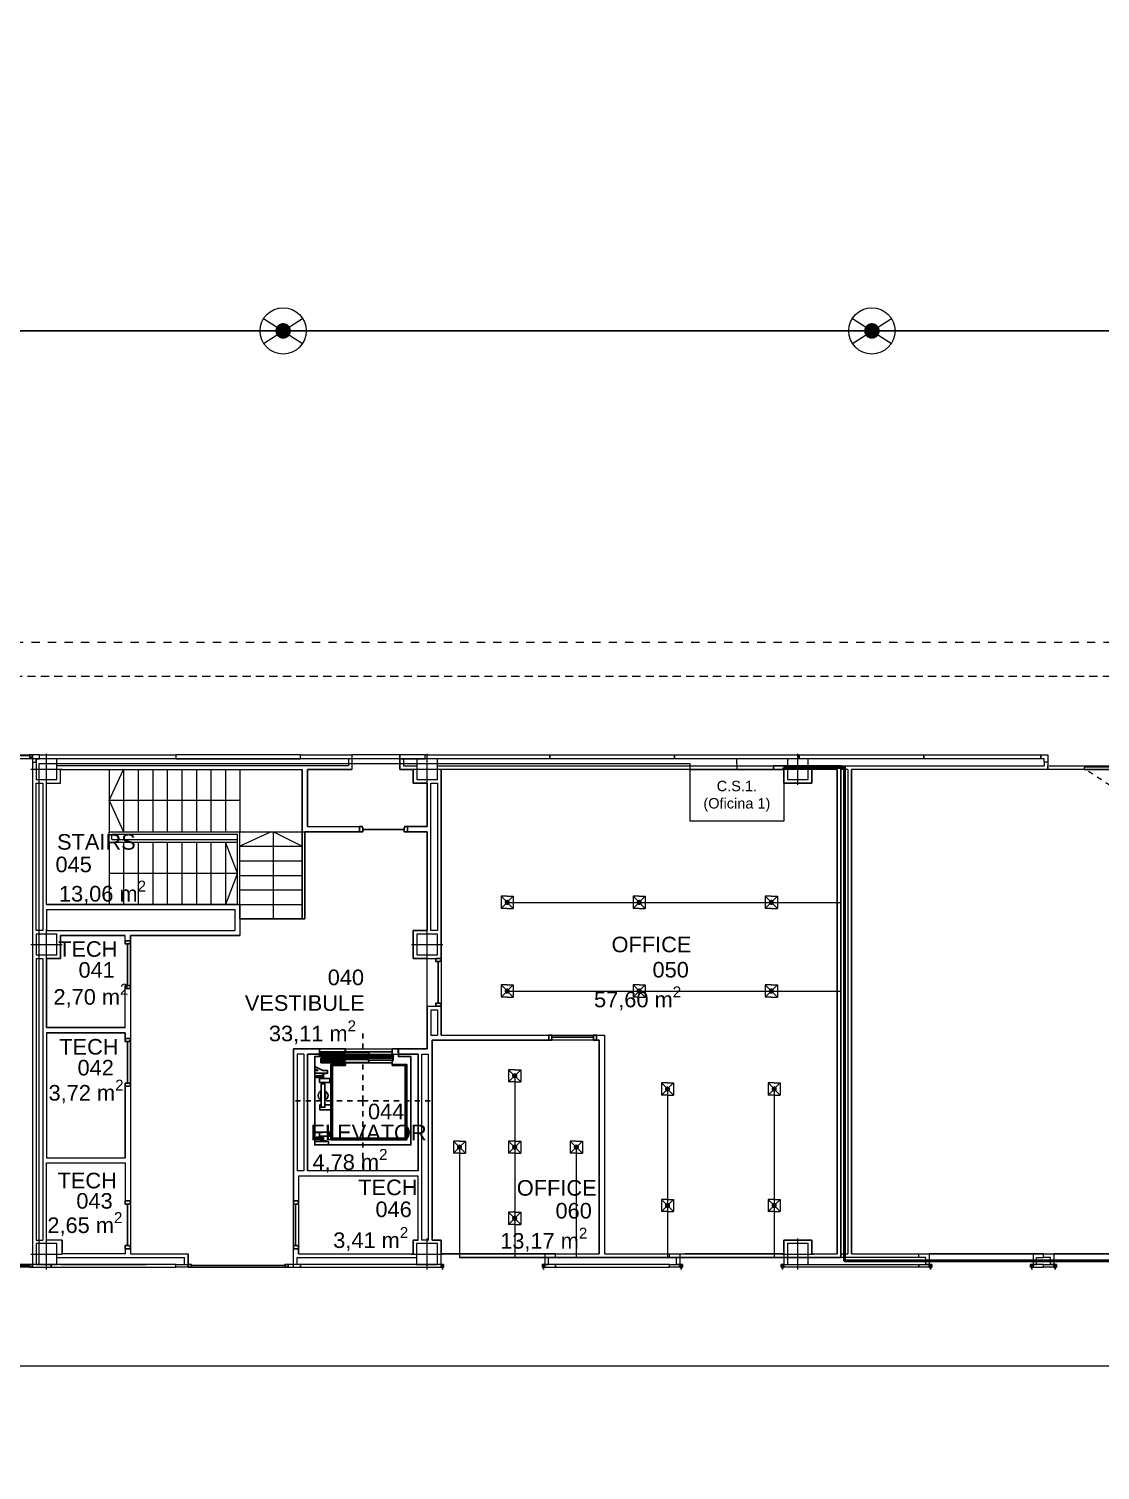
# Model space of a CAD drawing. Header units: millimetres. Extents: x 10 to 110, y 17 to 110.
# Drawn here: x 61.47 to 82.09, y 16.99 to 44.74 of the extents above; entities that cross this region are included whole.
import ezdxf

# ---------------------------------------------------------------- set-up
doc = ezdxf.new("R2010")
doc.units = ezdxf.units.MM
doc.header["$LTSCALE"] = 0.05
for name, pattern in [('00 Ground$0$Dash', [6.35, 3.175, -3.175]), ('00 Ground$0$HIDDEN2', [4.7625, 3.175, -1.5875]), ('OF 00 Ground$0$DASHDOT2', [12.7, 6.35, -3.175, 0, -3.175]), ('OF 00 Ground$0$DASHDOTX2', [50.8, 25.4, -12.7, 0, -12.7])]:
    doc.linetypes.add(name, pattern=pattern)
for name, color, linetype, lineweight in [('00 Ground$0$0-2', 250, 'Continuous', 9), ('00 Ground$0$A-DOOR', 252, 'Continuous', 9), ('00 Ground$0$A-Proyecciones', 252, 'Continuous', 0), ('00 Ground$0$E-Proyecciones Sección', 251, '00 Ground$0$HIDDEN2', 0), ('00 Ground$0$Seccio-1', 7, 'Continuous', 9), ('00 Ground$0$Seccio-2', 7, '00 Ground$0$Dash', 9), ('COLUMN_AXES', 1, 'Continuous', 0), ('CONCRETE_COLUMN', 2, 'Continuous', 9), ('OF 00 Ground$0$4A MUROS', 1, 'Continuous', 0), ('OF 00 Ground$0$Superficies', 81, 'Continuous', 5)]:
    doc.layers.add(name, color=color, linetype=linetype, lineweight=lineweight)
for name, color, linetype in [('00 Ground$0$PUENTE GRUA', 5, 'Continuous'), ('4A TEXTOS', 7, 'Continuous'), ('cuadro-control', 6, 'Continuous'), ('MAPAS', 7, 'Continuous'), ('OF 00 Ground$0$A-ASCENSOR', 6, 'Continuous'), ('OF 00 Ground$0$A-ASCENSOR-EJES', 6, 'OF 00 Ground$0$DASHDOTX2'), ('OF 00 Ground$0$A-MARCOS', 1, 'Continuous'), ('OF 00 Ground$0$A-TEXTURAS-PISOS', 8, 'Continuous'), ('OF 00 Ground$0$panel fachada', 4, 'Continuous'), ('OF 00 Ground$0$Pladur', 3, 'Continuous'), ('OF 01 First Floor$0$Pladur', 3, 'Continuous')]:
    doc.layers.add(name, color=color, linetype=linetype)
doc.layers.add('OF 00 Ground$0$A-PUERTAS', color=6, linetype='Continuous', plot=False)
doc.layers.add('OF 00 Ground$0$A-VENTANAS', color=5, linetype='Continuous', plot=False)
doc.layers.get('OF 00 Ground$0$A-PUERTAS').off()
doc.layers.get('OF 00 Ground$0$A-VENTANAS').off()
doc.styles.add('Arial', font='arial.ttf', dxfattribs={"height": 0.224836})
doc.styles.get("Standard").update_dxf_attribs({"font": 'arial.ttf'})

# ---------------------------------------------------------------- blocks, each defined once
blk = doc.blocks.new('*U139')
at = {"layer": 'OF 00 Ground$0$A-MARCOS'}
for points in [[(0.06, -0.02), (0.05, -0.02), (0.05, 0), (0, 0), (0, -0.05), (0.06, -0.05)], [(1.86, -0.02), (1.87, -0.02), (1.87, 0), (1.92, 0), (1.92, -0.05), (1.86, -0.05)]]:
    blk.add_lwpolyline(points, close=True, dxfattribs=at)
at = {"layer": 'OF 00 Ground$0$A-MARCOS', "color": 0}
for centre in [(0.047, 0.003), (1.873, 0.003)]:
    blk.add_circle(centre, 0.00341, dxfattribs=at)
at = {"layer": 'OF 00 Ground$0$A-TEXTURAS-PISOS'}
blk.add_line((0.06, -0.032), (1.86, -0.032), dxfattribs=at)
blk = doc.blocks.new('*U137')
at = {"layer": 'OF 00 Ground$0$A-MARCOS'}
for points in [[(0.06, -0.02), (0.05, -0.02), (0.05, 0), (0, 0), (0, -0.1), (0.06, -0.1)], [(0.92, 0), (0.87, 0), (0.87, -0.02), (0.86, -0.02), (0.86, -0.1), (0.92, -0.1)]]:
    blk.add_lwpolyline(points, close=True, dxfattribs=at)
at = {"layer": 'OF 00 Ground$0$A-MARCOS', "color": 0}
blk.add_circle((0.049, 0.003), 0.00341, dxfattribs=at)
at = {"layer": 'OF 00 Ground$0$A-TEXTURAS-PISOS'}
blk.add_line((0.06, -0.057), (0.86, -0.057), dxfattribs=at)
blk = doc.blocks.new('*U126')
at = {"layer": 'OF 00 Ground$0$A-MARCOS'}
for points in [[(0.06, -0.02), (0.05, -0.02), (0.05, 0), (0, 0), (0, -0.1), (0.06, -0.1)], [(0.92, 0), (0.87, 0), (0.87, -0.02), (0.86, -0.02), (0.86, -0.1), (0.92, -0.1)]]:
    blk.add_lwpolyline(points, close=True, dxfattribs=at)
at = {"layer": 'OF 00 Ground$0$A-MARCOS', "color": 0}
blk.add_circle((0.049, 0.003), 0.00341, dxfattribs=at)
at = {"layer": 'OF 00 Ground$0$A-TEXTURAS-PISOS'}
blk.add_line((0.06, -0.057), (0.86, -0.057), dxfattribs=at)
blk = doc.blocks.new('*U122')
at = {"layer": 'OF 00 Ground$0$A-MARCOS'}
for points in [[(-0.92, 0), (-0.87, 0), (-0.87, -0.02), (-0.86, -0.02), (-0.86, -0.1), (-0.92, -0.1)], [(-0.06, -0.02), (-0.05, -0.02), (-0.05, 0), (0, 0), (0, -0.1), (-0.06, -0.1)]]:
    blk.add_lwpolyline(points, close=True, dxfattribs=at)
at = {"layer": 'OF 00 Ground$0$A-MARCOS', "color": 0}
blk.add_circle((-0.049, 0.003), 0.00341, dxfattribs=at)
at = {"layer": 'OF 00 Ground$0$A-TEXTURAS-PISOS'}
blk.add_line((-0.06, -0.057), (-0.86, -0.057), dxfattribs=at)
blk = doc.blocks.new('*U117')
at = {"layer": 'OF 00 Ground$0$A-MARCOS'}
for points in [[(0.06, -0.02), (0.05, -0.02), (0.05, 0), (0, 0), (0, -0.05), (0.06, -0.05)], [(1.86, -0.02), (1.87, -0.02), (1.87, 0), (1.92, 0), (1.92, -0.05), (1.86, -0.05)]]:
    blk.add_lwpolyline(points, close=True, dxfattribs=at)
at = {"layer": 'OF 00 Ground$0$A-MARCOS', "color": 0}
for centre in [(0.047, 0.003), (1.873, 0.003)]:
    blk.add_circle(centre, 0.00341, dxfattribs=at)
at = {"layer": 'OF 00 Ground$0$A-TEXTURAS-PISOS'}
blk.add_line((0.06, -0.032), (1.86, -0.032), dxfattribs=at)
blk = doc.blocks.new('*U242')
at = {"layer": 'OF 00 Ground$0$A-MARCOS'}
for points in [[(0.06, -0.02), (0.05, -0.02), (0.05, 0), (0, 0), (0, -0.05), (0.06, -0.05)], [(1.86, -0.02), (1.87, -0.02), (1.87, 0), (1.92, 0), (1.92, -0.05), (1.86, -0.05)]]:
    blk.add_lwpolyline(points, close=True, dxfattribs=at)
at = {"layer": 'OF 00 Ground$0$A-MARCOS', "color": 0}
for centre in [(0.047, 0.003), (1.873, 0.003)]:
    blk.add_circle(centre, 0.00341, dxfattribs=at)
at = {"layer": 'OF 00 Ground$0$A-TEXTURAS-PISOS'}
blk.add_line((0.06, -0.032), (1.86, -0.032), dxfattribs=at)
blk = doc.blocks.new('*U239')
at = {"layer": 'OF 00 Ground$0$A-MARCOS'}
for points in [[(0.06, -0.02), (0.05, -0.02), (0.05, 0), (0, 0), (0, -0.1), (0.06, -0.1)], [(0.92, 0), (0.87, 0), (0.87, -0.02), (0.86, -0.02), (0.86, -0.1), (0.92, -0.1)]]:
    blk.add_lwpolyline(points, close=True, dxfattribs=at)
at = {"layer": 'OF 00 Ground$0$A-MARCOS', "color": 0}
blk.add_circle((0.049, 0.003), 0.00341, dxfattribs=at)
at = {"layer": 'OF 00 Ground$0$A-TEXTURAS-PISOS'}
blk.add_line((0.06, -0.057), (0.86, -0.057), dxfattribs=at)
blk = doc.blocks.new('OF 00 Ground$0$ASCENSOR-06')
at = {"layer": 'OF 00 Ground$0$A-ASCENSOR'}
for p, q in [((-0.595, -0.82), (0.81, -0.82)), ((-0.565, -0.73), (0.81, -0.73)), ((-0.095, -0.795), (0.81, -0.795)), ((0.81, -0.805), (-0.095, -0.805)), ((0.81, -0.75), (0.355, -0.75)), ((0.355, -0.76), (0.81, -0.76)), ((0.81, -0.73), (0.81, -0.82)), ((-0.595, -0.85), (0.835, -0.85)), ((-0.095, -0.865), (0.835, -0.865)), ((0.835, -0.875), (-0.095, -0.875)), ((0.355, -0.91), (0.835, -0.91)), ((0.835, -0.92), (0.355, -0.92))]:
    blk.add_line(p, q, dxfattribs=at)
for points in [[(-0.565, -0.94), (-0.565, -1), (-0.685, -1), (-0.685, -0.85), (-0.925, -0.85), (-0.925, 0.85), (0.925, 0.85), (0.925, -0.85), (0.835, -0.85), (0.835, -0.94)], [(0.925, 0.85), (0.662, 0.85), (0.662, 0.782), (0.702, 0.782), (0.765, 0.782), (0.827, 0.782), (0.925, 0.782)], [(-0.565, -0.68), (-0.815, -0.68), (-0.815, 0.72), (0.585, 0.72), (0.585, -0.68), (0.335, -0.68), (0.335, -0.73), (0.35, -0.73), (0.35, -0.728), (0.337, -0.728), (0.337, -0.7), (0.615, -0.7), (0.615, 0.75), (-0.845, 0.75), (-0.845, -0.7), (-0.567, -0.7), (-0.567, -0.73), (-0.567, -0.73), (-0.567, -0.773), (-0.582, -0.773), (-0.582, -0.818), (-0.595, -0.818), (-0.595, -0.82), (-0.58, -0.82), (-0.58, -0.775), (-0.565, -0.775), (-0.565, -0.73)], [(0.635, 0.681), (0.615, 0.681), (0.615, 0.601), (0.635, 0.601)], [(0.835, 0.681), (0.765, 0.681), (0.635, 0.681), (0.635, 0.601), (0.835, 0.601)], [(0.638, 0.678), (0.765, 0.678), (0.832, 0.678), (0.832, 0.604), (0.638, 0.604)], [(0.827, 0.777), (0.827, 0.782), (0.765, 0.782), (0.702, 0.782), (0.702, 0.777), (0.706, 0.773), (0.755, 0.77), (0.76, 0.765), (0.76, 0.745), (0.757, 0.742), (0.757, 0.7), (0.765, 0.7), (0.773, 0.7), (0.773, 0.73), (0.773, 0.742), (0.77, 0.745), (0.77, 0.765), (0.775, 0.77), (0.824, 0.773)], [(0.898, 0.73), (0.835, 0.73), (0.773, 0.73), (0.773, 0.7), (0.898, 0.7)], [(0.73, 0.125), (0.8, 0.125), (0.8, 0.075), (0.826, 0.075), (0.826, 0.175), (0.635, 0.175), (0.615, 0.175), (0.615, 0.075), (0.635, 0.075), (0.73, 0.075)], [(0.8, 0.125), (0.73, 0.125), (0.73, 0.075), (0.73, -0.325), (0.8, -0.325)], [(0.73, -0.025), (0.72, -0.035), (0.72, -0.165), (0.73, -0.175)], [(0.81, -0.035), (0.8, -0.025), (0.8, -0.175), (0.81, -0.165)], [(0.635, -0.351), (0.615, -0.351), (0.615, -0.431), (0.635, -0.431)], [(0.835, -0.351), (0.635, -0.351), (0.635, -0.431), (0.765, -0.431), (0.835, -0.431)], [(0.638, -0.354), (0.832, -0.354), (0.832, -0.428), (0.765, -0.428), (0.638, -0.428)], [(0.925, -0.532), (0.827, -0.532), (0.765, -0.532), (0.702, -0.532), (0.68, -0.532), (0.68, -0.582), (0.769, -0.582), (0.925, -0.658), (0.925, -0.613), (0.861, -0.582), (0.925, -0.582)], [(0.824, -0.523), (0.775, -0.52), (0.77, -0.515), (0.77, -0.495), (0.773, -0.492), (0.773, -0.45), (0.765, -0.45), (0.757, -0.45), (0.757, -0.492), (0.76, -0.495), (0.76, -0.515), (0.755, -0.52), (0.706, -0.523), (0.702, -0.527), (0.702, -0.532), (0.765, -0.532), (0.827, -0.532), (0.827, -0.527)], [(0.898, -0.45), (0.773, -0.45), (0.773, -0.48), (0.835, -0.48), (0.898, -0.48)], [(-0.095, -0.78), (-0.577, -0.78), (-0.577, -0.82), (-0.562, -0.82), (-0.562, -0.818), (-0.575, -0.818), (-0.575, -0.782), (-0.097, -0.782), (-0.097, -0.818), (-0.11, -0.818), (-0.11, -0.82), (-0.095, -0.82)], [(-0.1, -0.773), (-0.113, -0.773), (-0.113, -0.737), (0.353, -0.737), (0.353, -0.773), (0.34, -0.773), (0.34, -0.775), (0.355, -0.775), (0.355, -0.735), (-0.115, -0.735), (-0.115, -0.775), (-0.1, -0.775)], [(-0.565, -0.895), (-0.58, -0.895), (-0.58, -0.85), (-0.595, -0.85), (-0.595, -0.852), (-0.582, -0.852), (-0.582, -0.897), (-0.567, -0.897), (-0.567, -0.998), (-0.683, -0.998), (-0.683, -0.942), (-0.67, -0.942), (-0.67, -0.94), (-0.685, -0.94), (-0.685, -1), (-0.565, -1)], [(-0.095, -0.85), (-0.11, -0.85), (-0.11, -0.852), (-0.097, -0.852), (-0.097, -0.888), (-0.575, -0.888), (-0.575, -0.852), (-0.562, -0.852), (-0.562, -0.85), (-0.577, -0.85), (-0.577, -0.89), (-0.095, -0.89)], [(0.355, -0.895), (0.34, -0.895), (0.34, -0.897), (0.353, -0.897), (0.353, -0.933), (-0.113, -0.933), (-0.113, -0.897), (-0.1, -0.897), (-0.1, -0.895), (-0.115, -0.895), (-0.115, -0.935), (0.355, -0.935)], [(0.835, -0.94), (0.82, -0.94), (0.82, -0.942), (0.833, -0.942), (0.833, -0.998), (0.337, -0.998), (0.337, -0.942), (0.35, -0.942), (0.35, -0.94), (0.335, -0.94), (0.335, -1), (0.835, -1)]]:
    blk.add_lwpolyline(points, close=True, dxfattribs=at)
for points in [[(0.72, -0.035), (0.73, -0.025), (0.73, -0.011, 0.680876), (0.73, -0.189), (0.73, -0.175), (0.72, -0.165)], [(0.8, -0.011), (0.8, -0.025), (0.81, -0.035), (0.81, -0.165), (0.8, -0.175), (0.8, -0.189, 0.680884)]]:
    blk.add_lwpolyline(points, format="xyb", close=True, dxfattribs=at)
at = {"layer": 'OF 00 Ground$0$A-ASCENSOR-EJES', "ltscale": 0.05}
for q in [(0, 1.297), (-1.297, 0), (1.297, 0), (0, -1.297)]:
    blk.add_line((0, 0), q, dxfattribs=at)
blk = doc.blocks.new('*U241')
at = {"layer": 'OF 00 Ground$0$A-ASCENSOR'}
blk.add_blockref('OF 00 Ground$0$ASCENSOR-06', (0, 0), dxfattribs=at)
blk = doc.blocks.new('*U193')
at = {"layer": 'OF 00 Ground$0$A-MARCOS'}
for points in [[(0.06, -0.02), (0.05, -0.02), (0.05, 0), (0, 0), (0, -0.1), (0.06, -0.1)], [(0.92, 0), (0.87, 0), (0.87, -0.02), (0.86, -0.02), (0.86, -0.1), (0.92, -0.1)]]:
    blk.add_lwpolyline(points, close=True, dxfattribs=at)
at = {"layer": 'OF 00 Ground$0$A-MARCOS', "color": 0}
blk.add_circle((0.049, 0.003), 0.00341, dxfattribs=at)
at = {"layer": 'OF 00 Ground$0$A-TEXTURAS-PISOS'}
blk.add_line((0.06, -0.057), (0.86, -0.057), dxfattribs=at)
blk = doc.blocks.new('*U216')
at = {"layer": 'OF 00 Ground$0$A-MARCOS', "color": 6, "linetype": 'OF 00 Ground$0$DASHDOT2', "ltscale": 0.05}
for p, q in [((0.025, -0.096), (0.025, 0.046)), ((1.975, -0.096), (1.975, 0.046))]:
    blk.add_line(p, q, dxfattribs=at)
at = {"layer": 'OF 00 Ground$0$A-MARCOS', "flags": 128}
for points in [[(0, 0), (0.05, 0), (0.05, -0.05), (0, -0.05)], [(1.95, 0), (2, 0), (2, -0.05), (1.95, -0.05)]]:
    blk.add_lwpolyline(points, close=True, dxfattribs=at)
blk = doc.blocks.new('*U217')
at = {"layer": 'OF 00 Ground$0$A-MARCOS', "color": 6, "linetype": 'OF 00 Ground$0$DASHDOT2', "ltscale": 0.05}
for p, q in [((0.025, -0.096), (0.025, 0.046)), ((1.975, -0.096), (1.975, 0.046))]:
    blk.add_line(p, q, dxfattribs=at)
at = {"layer": 'OF 00 Ground$0$A-MARCOS', "flags": 128}
for points in [[(0, 0), (0.05, 0), (0.05, -0.05), (0, -0.05)], [(1.95, 0), (2, 0), (2, -0.05), (1.95, -0.05)]]:
    blk.add_lwpolyline(points, close=True, dxfattribs=at)
blk = doc.blocks.new('*U218')
at = {"layer": 'OF 00 Ground$0$A-MARCOS', "color": 6, "linetype": 'OF 00 Ground$0$DASHDOT2', "ltscale": 0.05}
for p, q in [((0.025, -0.096), (0.025, 0.046)), ((1.975, -0.096), (1.975, 0.046))]:
    blk.add_line(p, q, dxfattribs=at)
at = {"layer": 'OF 00 Ground$0$A-MARCOS', "flags": 128}
for points in [[(0, 0), (0.05, 0), (0.05, -0.05), (0, -0.05)], [(1.95, 0), (2, 0), (2, -0.05), (1.95, -0.05)]]:
    blk.add_lwpolyline(points, close=True, dxfattribs=at)
blk = doc.blocks.new('*U219')
at = {"layer": 'OF 00 Ground$0$A-MARCOS', "color": 6, "linetype": 'OF 00 Ground$0$DASHDOT2', "ltscale": 0.05}
for p, q in [((0.025, -0.096), (0.025, 0.046)), ((1.975, -0.096), (1.975, 0.046))]:
    blk.add_line(p, q, dxfattribs=at)
at = {"layer": 'OF 00 Ground$0$A-MARCOS', "flags": 128}
for points in [[(0, 0), (0.05, 0), (0.05, -0.05), (0, -0.05)], [(1.95, 0), (2, 0), (2, -0.05), (1.95, -0.05)]]:
    blk.add_lwpolyline(points, close=True, dxfattribs=at)
blk = doc.blocks.new('*U201')
at = {"layer": 'OF 00 Ground$0$A-MARCOS'}
for points in [[(-0.92, 0), (-0.87, 0), (-0.87, -0.02), (-0.86, -0.02), (-0.86, -0.1), (-0.92, -0.1)], [(-0.06, -0.02), (-0.05, -0.02), (-0.05, 0), (0, 0), (0, -0.1), (-0.06, -0.1)]]:
    blk.add_lwpolyline(points, close=True, dxfattribs=at)
at = {"layer": 'OF 00 Ground$0$A-MARCOS', "color": 0}
blk.add_circle((-0.049, 0.003), 0.00341, dxfattribs=at)
at = {"layer": 'OF 00 Ground$0$A-TEXTURAS-PISOS'}
blk.add_line((-0.06, -0.057), (-0.86, -0.057), dxfattribs=at)
blk = doc.blocks.new('*U197')
at = {"layer": 'OF 00 Ground$0$A-MARCOS'}
for points in [[(0.06, -0.02), (0.05, -0.02), (0.05, 0), (0, 0), (0, -0.1), (0.06, -0.1)], [(0.92, 0), (0.87, 0), (0.87, -0.02), (0.86, -0.02), (0.86, -0.1), (0.92, -0.1)]]:
    blk.add_lwpolyline(points, close=True, dxfattribs=at)
at = {"layer": 'OF 00 Ground$0$A-MARCOS', "color": 0}
blk.add_circle((0.049, 0.003), 0.00341, dxfattribs=at)
at = {"layer": 'OF 00 Ground$0$A-TEXTURAS-PISOS'}
blk.add_line((0.06, -0.057), (0.86, -0.057), dxfattribs=at)
blk = doc.blocks.new('00 Ground$0$DR_SL1_2120-4200 - DR_SL1_ 2120 _ 4200 _L_S1-7009590-DWGPl_ Baja')
at = {"layer": '00 Ground$0$A-DOOR'}
for p, q in [((-638, 6), (362, 6)), ((-638, -35), (-638, 6)), ((-622, 25), (346, 25)), ((-622, 6), (-622, 25)), ((-606, 30), (-614, 30)), ((-614, 30), (-561, 30)), ((-614, 30), (-614, 25)), ((-596, 59), (-596, 30)), ((-595, 143), (-524, 214)), ((-595, 143), (-524, 73)), ((-595, 143), (-305, 143)), ((-578, 30), (-578, 59)), ((-561, 30), (-569, 30)), ((-483, 93), (-562, 93)), ((-562, 75), (-483, 75)), ((-561, 25), (-561, 30)), ((-450, 51), (-468, 51)), ((-468, 51), (-450, 51)), ((-468, 59), (-468, 51)), ((-450, 51), (-450, 59)), ((346, 25), (346, 6)), ((362, 6), (362, -35)), ((362, -35), (-638, -35)), ((-614, -35), (-614, -40)), ((-561, -40), (-614, -40)), ((-614, -40), (-606, -40)), ((-596, -40), (-596, -69)), ((-578, -69), (-578, -40)), ((-569, -40), (-561, -40)), ((-483, -85), (-562, -85)), ((-562, -103), (-483, -103)), ((-561, -40), (-561, -35)), ((-450, -61), (-468, -61)), ((-468, -61), (-450, -61)), ((-468, -61), (-468, -69)), ((-450, -69), (-450, -61))]:
    blk.add_line(p, q, dxfattribs=at)
at = {"layer": '00 Ground$0$A-DOOR', "flags": 128}
for points in [[(-562, 93), (-564, 93), (-565, 93), (-567, 93), (-568, 93), (-569, 92), (-571, 92), (-572, 92), (-573, 91), (-574, 91), (-576, 90), (-577, 90), (-578, 89), (-579, 88), (-581, 88), (-582, 87), (-583, 86), (-584, 85), (-585, 85), (-586, 84), (-587, 83), (-588, 82), (-589, 81), (-590, 80), (-590, 78), (-591, 77), (-592, 76), (-592, 75), (-593, 74), (-594, 73), (-594, 71), (-595, 70), (-595, 69), (-595, 67), (-596, 66), (-596, 65), (-596, 63), (-596, 62), (-596, 61), (-596, 59), (-596, 59)], [(-578, 59), (-578, 60), (-578, 60), (-578, 61), (-578, 62), (-578, 62), (-578, 63), (-578, 63), (-578, 64), (-577, 65), (-577, 65), (-577, 66), (-577, 66), (-576, 67), (-576, 67), (-576, 68), (-575, 69), (-575, 69), (-575, 70), (-574, 70), (-574, 70), (-573, 71), (-573, 71), (-572, 72), (-572, 72), (-571, 72), (-571, 73), (-570, 73), (-569, 73), (-569, 74), (-568, 74), (-568, 74), (-567, 74), (-566, 74), (-566, 75), (-565, 75), (-565, 75), (-564, 75), (-563, 75), (-563, 75), (-562, 75)], [(-450, 59), (-450, 60), (-450, 62), (-450, 63), (-450, 64), (-450, 66), (-450, 67), (-451, 68), (-451, 70), (-452, 71), (-452, 72), (-453, 73), (-453, 75), (-454, 76), (-455, 77), (-455, 78), (-456, 79), (-457, 80), (-458, 81), (-459, 82), (-460, 83), (-461, 84), (-462, 85), (-463, 86), (-464, 87), (-465, 88), (-466, 88), (-467, 89), (-469, 90), (-470, 90), (-471, 91), (-472, 91), (-474, 92), (-475, 92), (-476, 92), (-478, 92), (-479, 93), (-480, 93), (-482, 93), (-483, 93), (-483, 93)], [(-483, 75), (-483, 75), (-482, 75), (-482, 75), (-481, 75), (-480, 75), (-480, 75), (-479, 74), (-478, 74), (-478, 74), (-477, 74), (-477, 73), (-476, 73), (-476, 73), (-475, 73), (-474, 72), (-474, 72), (-473, 71), (-473, 71), (-472, 71), (-472, 70), (-472, 70), (-471, 69), (-471, 69), (-470, 68), (-470, 68), (-470, 67), (-469, 67), (-469, 66), (-469, 65), (-469, 65), (-468, 64), (-468, 64), (-468, 63), (-468, 62), (-468, 62), (-468, 61), (-468, 60), (-468, 60), (-468, 59), (-468, 59)], [(-596, -69), (-596, -70), (-596, -72), (-596, -73), (-596, -74), (-596, -76), (-596, -77), (-595, -78), (-595, -80), (-594, -81), (-594, -82), (-593, -83), (-593, -85), (-592, -86), (-591, -87), (-591, -88), (-590, -89), (-589, -90), (-588, -91), (-587, -92), (-586, -93), (-585, -94), (-584, -95), (-583, -96), (-582, -97), (-581, -98), (-580, -98), (-579, -99), (-577, -100), (-576, -100), (-575, -101), (-574, -101), (-572, -102), (-571, -102), (-570, -102), (-568, -102), (-567, -103), (-566, -103), (-564, -103), (-563, -103), (-562, -103)], [(-562, -85), (-563, -85), (-564, -85), (-564, -85), (-565, -85), (-566, -85), (-566, -85), (-567, -84), (-568, -84), (-568, -84), (-569, -84), (-569, -83), (-570, -83), (-570, -83), (-571, -83), (-572, -82), (-572, -82), (-573, -81), (-573, -81), (-574, -81), (-574, -80), (-574, -80), (-575, -79), (-575, -79), (-576, -78), (-576, -78), (-576, -77), (-577, -77), (-577, -76), (-577, -75), (-577, -75), (-578, -74), (-578, -74), (-578, -73), (-578, -72), (-578, -72), (-578, -71), (-578, -70), (-578, -70), (-578, -69), (-578, -69)], [(-483, -103), (-482, -103), (-481, -103), (-479, -103), (-478, -103), (-477, -102), (-475, -102), (-474, -102), (-473, -101), (-472, -101), (-470, -100), (-469, -100), (-468, -99), (-467, -98), (-465, -98), (-464, -97), (-463, -96), (-462, -95), (-461, -95), (-460, -94), (-459, -93), (-458, -92), (-457, -91), (-456, -90), (-456, -88), (-455, -87), (-454, -86), (-454, -85), (-453, -84), (-452, -83), (-452, -81), (-451, -80), (-451, -79), (-451, -77), (-450, -76), (-450, -75), (-450, -73), (-450, -72), (-450, -71), (-450, -69), (-450, -69)], [(-468, -69), (-468, -70), (-468, -70), (-468, -71), (-468, -72), (-468, -72), (-468, -73), (-468, -73), (-468, -74), (-469, -75), (-469, -75), (-469, -76), (-469, -76), (-470, -77), (-470, -77), (-470, -78), (-471, -79), (-471, -79), (-471, -80), (-472, -80), (-472, -80), (-473, -81), (-473, -81), (-474, -82), (-474, -82), (-475, -82), (-475, -83), (-476, -83), (-477, -83), (-477, -84), (-478, -84), (-478, -84), (-479, -84), (-480, -84), (-480, -85), (-481, -85), (-481, -85), (-482, -85), (-483, -85), (-483, -85), (-483, -85)]]:
    blk.add_lwpolyline(points, dxfattribs=at)
at = {"layer": '00 Ground$0$Seccio-1'}
for p, q in [((-1057, 35), (-1057, -35)), ((-622, 35), (-1037, 35)), ((-622, 25), (-622, 35)), ((1031, 35), (346, 35)), ((346, 35), (346, 25)), ((1058, -35), (1058, 35)), ((-1057, -35), (-638, -35)), ((362, -35), (1058, -35))]:
    blk.add_line(p, q, dxfattribs=at)
at = {"layer": '00 Ground$0$Seccio-2'}
blk.add_line((-476, -565), (362, -20), dxfattribs=at)
blk.add_arc((362, -20), 1000, 180, 213, dxfattribs=at)
blk = doc.blocks.new('Column axes')
at = {"layer": 'COLUMN_AXES'}
for p, q in [((0, -0.5), (0, 0.5)), ((-0.5, 0), (0.5, 0))]:
    blk.add_line(p, q, dxfattribs=at)
blk = doc.blocks.new('lum')
at = {"layer": 'MAPAS', "color": 2, "lineweight": 0}
for points in [[(141.256, 95.462), (142.006, 94.982)], [(141.256, 94.982), (142.006, 95.462)]]:
    blk.add_lwpolyline(points, dxfattribs=at)
blk.add_circle((141.631, 95.222), 0.445, dxfattribs=at)
blk = doc.blocks.new('lum-of')
at = {"layer": 'MAPAS', "color": 2, "lineweight": 0}
for points in [[(154.958, 25.257), (154.958, 25.024)], [(155.074, 25.257), (154.958, 25.257)], [(154.958, 25.257), (155.191, 25.024)], [(154.958, 25.024), (155.191, 25.257)], [(155.074, 25.257), (155.191, 25.257)], [(155.191, 25.257), (155.191, 25.024)], [(155.074, 25.024), (154.958, 25.024)], [(155.074, 25.024), (155.191, 25.024)]]:
    blk.add_lwpolyline(points, dxfattribs=at)

msp = doc.modelspace()

# ---------------------------------------------------------------- linework, layer by layer
at = {"linetype": 'Continuous', "lineweight": 0}
for p, q in [((63.015, 30.481), (63.015, 29.281)), ((63.015, 29.881), (63.295, 30.481)), ((63.295, 30.481), (63.295, 29.281)), ((63.575, 30.481), (63.575, 29.281)), ((63.855, 30.481), (63.855, 29.281)), ((64.135, 30.481), (64.135, 29.281)), ((64.415, 30.481), (64.415, 29.281)), ((64.695, 30.481), (64.695, 29.281)), ((64.975, 30.481), (64.975, 29.281)), ((65.255, 30.481), (65.255, 29.281)), ((65.535, 30.481), (65.535, 29.281)), ((65.535, 29.881), (63.015, 29.881)), ((63.015, 29.881), (63.295, 29.281)), ((65.535, 29.281), (66.735, 29.281)), ((66.135, 29.281), (65.535, 29.001)), ((66.178, 27.601), (66.178, 29.281)), ((66.178, 29.281), (66.735, 29.001)), ((63.015, 29.081), (63.015, 27.881)), ((63.295, 29.081), (63.295, 27.881)), ((63.575, 29.081), (63.575, 27.881)), ((63.855, 29.081), (63.855, 27.881)), ((64.135, 29.081), (64.135, 27.881)), ((64.415, 29.081), (64.415, 27.881)), ((64.695, 29.081), (64.695, 27.881)), ((64.975, 29.081), (64.975, 27.881)), ((65.485, 28.481), (65.255, 29.081)), ((65.255, 29.081), (65.255, 27.881)), ((65.535, 29.001), (66.735, 29.001)), ((65.535, 28.721), (66.735, 28.721)), ((63.015, 28.481), (65.485, 28.481)), ((65.485, 28.481), (65.255, 27.881)), ((65.535, 28.441), (66.735, 28.441)), ((65.535, 28.161), (66.735, 28.161)), ((65.535, 27.881), (66.735, 27.881)), ((65.535, 27.601), (66.735, 27.601))]:
    msp.add_line(p, q, dxfattribs=at)
at = {"layer": '00 Ground$0$A-Proyecciones', "lineweight": 0}
msp.add_lwpolyline([(108.24, 109.773), (108.231, 50.892, -0.436581), (101.749, 43.899), (100.813, 43.899), (100.813, 38.9), (101.749, 38.9, -0.414214), (108.249, 32.4), (108.24, 23.491, -0.413136), (101.74, 16.991), (101.74, 18.991), (16.495, 18.991), (16.495, 16.991, -0.414208), (9.995, 23.491), (9.995, 109.773), (11.495, 109.773)], format="xyb", dxfattribs=at)
at = {"layer": '00 Ground$0$E-Proyecciones Sección', "lineweight": 0}
msp.add_line((24.7, 32.275), (96.7, 32.272), dxfattribs=at)
at = {"layer": '00 Ground$0$PUENTE GRUA', "color": 242, "linetype": '00 Ground$0$Dash', "lineweight": 0}
msp.add_lwpolyline([(26.7, 104.922), (94.7, 104.922), (94.7, 32.921), (26.7, 32.921)], close=True, dxfattribs=at)
at = {"layer": 'CONCRETE_COLUMN', "lineweight": 0}
for points in [[(61.611, 30.283), (62.011, 30.283), (62.011, 30.683), (61.611, 30.683), (61.611, 30.283)], [(68.938, 30.283), (69.338, 30.283), (69.338, 30.683), (68.938, 30.683), (68.938, 30.283)], [(76.074, 30.283), (76.474, 30.283), (76.474, 30.683), (76.074, 30.683), (76.074, 30.283)], [(61.611, 26.911), (62.011, 26.911), (62.011, 27.311), (61.611, 27.311), (61.611, 26.911)], [(68.938, 26.911), (69.338, 26.911), (69.338, 27.311), (68.938, 27.311), (68.938, 26.911)], [(61.61, 20.951), (62.01, 20.951), (62.01, 21.351), (61.61, 21.351), (61.61, 20.951)], [(68.936, 20.951), (69.336, 20.951), (69.336, 21.351), (68.936, 21.351), (68.936, 20.951)], [(76.074, 20.951), (76.474, 20.951), (76.474, 21.351), (76.074, 21.351), (76.074, 20.951)]]:
    msp.add_lwpolyline(points, close=True, dxfattribs=at)
at = {"layer": 'cuadro-control', "lineweight": 0}
for p, q in [((74.204, 30.481), (76.004, 30.481)), ((74.204, 29.481), (74.204, 30.481)), ((76.004, 30.481), (76.004, 29.481)), ((76.004, 29.481), (74.204, 29.481))]:
    msp.add_line(p, q, dxfattribs=at)
at = {"layer": 'MAPAS', "color": 5, "lineweight": 25}
msp.add_lwpolyline([(32.366, 38.921), (100.168, 38.921)], dxfattribs=at)
at = {"layer": 'MAPAS', "color": 5, "lineweight": 25, "const_width": 0.15}
for points in [[(66.291, 38.921, 1), (66.441, 38.921, 1)], [(77.625, 38.921, 1), (77.775, 38.921, 1)]]:
    msp.add_lwpolyline(points, format="xyb", close=True, dxfattribs=at)
at = {"layer": 'MAPAS', "color": 165, "lineweight": 15, "true_color": 0x5e67af}
msp.add_lwpolyline([(75.104, 30.481), (75.1, 30.683), (45.1, 30.683), (45.1, 21.083), (58.028, 21.083)], dxfattribs=at)
at = {"layer": 'MAPAS', "color": 85, "lineweight": 15, "true_color": 0x58ba48}
msp.add_lwpolyline([(74.204, 30.481), (74.204, 30.588), (69.284, 30.588), (61.666, 30.588), (61.666, 20.951), (58.037, 20.951), (58.037, 26.588), (52.881, 26.588), (52.881, 27.87)], dxfattribs=at)
at = {"layer": 'MAPAS', "color": 215, "lineweight": 25, "true_color": 0xa953a0}
msp.add_lwpolyline([(75.804, 30.481), (75.804, 30.551), (77.104, 30.551), (77.104, 21.083), (69.76, 21.083)], dxfattribs=at)
at = {"layer": 'MAPAS', "color": 4, "lineweight": 50}
for points in [[(94.136, 21.153), (94.136, 21.023), (77.175, 21.023), (77.175, 30.517), (76.004, 30.517)], [(76.004, 30.481), (76.004, 30.517)]]:
    msp.add_lwpolyline(points, dxfattribs=at)
at = {"layer": 'MAPAS', "color": 215, "lineweight": 15, "true_color": 0xa953a0, "const_width": 0.05}
for points in [[(70.654, 27.921, 1), (70.704, 27.921, 1)], [(73.196, 27.921, 1), (73.246, 27.921, 1)], [(75.738, 27.921, 1), (75.788, 27.921, 1)], [(70.654, 26.214, 1), (70.704, 26.214, 1)], [(73.196, 26.214, 1), (73.246, 26.214, 1)], [(75.738, 26.214, 1), (75.788, 26.214, 1)], [(70.798, 24.582, 1), (70.848, 24.582, 1)], [(73.74, 24.328, 1), (73.79, 24.328, 1)], [(75.794, 24.328, 1), (75.844, 24.328, 1)], [(69.735, 23.21, 1), (69.785, 23.21, 1)], [(70.798, 23.21, 1), (70.848, 23.21, 1)], [(71.985, 23.21, 1), (72.035, 23.21, 1)], [(73.74, 22.086, 1), (73.79, 22.086, 1)], [(75.794, 22.086, 1), (75.844, 22.086, 1)], [(70.798, 21.839, 1), (70.848, 21.839, 1)]]:
    msp.add_lwpolyline(points, format="xyb", close=True, dxfattribs=at)
at = {"layer": 'MAPAS', "color": 215, "lineweight": 15, "true_color": 0xa953a0}
for points in [[(70.679, 27.921), (77.104, 27.921)], [(70.679, 26.214), (77.104, 26.214)], [(70.823, 24.582), (70.823, 21.083)], [(73.765, 24.328), (73.765, 21.083)], [(75.819, 24.328), (75.819, 21.083)], [(69.76, 23.21), (69.76, 21.083)], [(72.01, 23.21), (72.01, 21.083)]]:
    msp.add_lwpolyline(points, dxfattribs=at)
at = {"layer": 'OF 00 Ground$0$4A MUROS', "lineweight": 0, "ltscale": 2000}
msp.add_line((67.281, 25.101), (67.131, 25.101), dxfattribs=at)
at = {"layer": 'OF 00 Ground$0$4A MUROS', "lineweight": 0, "ltscale": 2000, "flags": 128}
msp.add_lwpolyline([(62.081, 20.951), (63.731, 20.951)], dxfattribs=at)
at = {"layer": 'OF 00 Ground$0$panel fachada', "linetype": 'Continuous', "lineweight": 0}
for points in [[(61.611, 30.617), (61.611, 30.683), (61.677, 30.683), (61.677, 30.763), (61.541, 30.763), (61.541, 30.617), (61.611, 30.617)], [(81.019, 30.617), (81.019, 30.683), (80.953, 30.683), (80.953, 30.763), (81.089, 30.763), (81.089, 30.617), (81.019, 30.617)]]:
    msp.add_lwpolyline(points, dxfattribs=at)
for points in [[(64.3, 30.683), (61.677, 30.683), (61.677, 30.763), (64.3, 30.763)], [(64.3, 30.683), (66.7, 30.683), (66.7, 30.763), (64.3, 30.763)], [(67.691, 30.683), (66.7, 30.683), (66.7, 30.763), (67.691, 30.763)], [(68.611, 30.683), (69.1, 30.683), (69.1, 30.763), (68.611, 30.763)], [(71.5, 30.683), (69.1, 30.683), (69.1, 30.763), (71.5, 30.763)], [(73.9, 30.683), (71.5, 30.683), (71.5, 30.763), (73.9, 30.763)], [(76.3, 30.683), (73.9, 30.683), (73.9, 30.763), (76.3, 30.763)], [(78.7, 30.683), (76.3, 30.683), (76.3, 30.763), (78.7, 30.763)], [(80.953, 30.683), (78.7, 30.683), (78.7, 30.763), (80.953, 30.763)], [(61.9, 20.951), (61.54, 20.951), (61.54, 20.901), (61.9, 20.901)], [(64.3, 20.951), (61.9, 20.951), (61.9, 20.901), (64.3, 20.901)], [(64.3, 20.951), (64.54, 20.951), (64.54, 20.901), (64.3, 20.901)], [(66.7, 20.951), (66.46, 20.951), (66.46, 20.901), (66.7, 20.901)], [(69.406, 20.951), (66.7, 20.951), (66.7, 20.901), (69.406, 20.901)], [(71.606, 20.951), (71.406, 20.951), (71.406, 20.901), (71.606, 20.901)], [(73.804, 20.951), (71.606, 20.951), (71.606, 20.901), (73.804, 20.901)], [(73.804, 20.951), (74.004, 20.951), (74.004, 20.901), (73.804, 20.901)], [(76.004, 20.951), (78.604, 20.951), (78.604, 20.901), (76.004, 20.901)], [(76.004, 20.951), (78.604, 20.951), (78.604, 20.901), (76.004, 20.901)], [(78.604, 20.951), (78.804, 20.951), (78.804, 20.901), (78.604, 20.901)], [(81.004, 20.951), (80.804, 20.951), (80.804, 20.901), (81.004, 20.901)], [(81.004, 20.951), (81.204, 20.951), (81.204, 20.901), (81.004, 20.901)]]:
    msp.add_lwpolyline(points, close=True, dxfattribs=at)
at = {"layer": 'OF 00 Ground$0$Pladur', "linetype": 'Continuous', "lineweight": 0}
for p, q in [((61.541, 30.617), (61.54, 20.951)), ((67.621, 30.551), (62.011, 30.551)), ((67.621, 30.683), (67.621, 30.551)), ((67.691, 30.683), (67.691, 30.481)), ((68.611, 30.683), (68.611, 30.481)), ((68.681, 30.683), (68.681, 30.551)), ((68.681, 30.551), (68.938, 30.551)), ((69.338, 30.551), (76.074, 30.551)), ((76.474, 30.551), (81.019, 30.551)), ((81.019, 30.617), (81.019, 30.551)), ((81.089, 30.617), (81.089, 30.481)), ((62.081, 30.481), (66.735, 30.481)), ((66.735, 29.181), (66.735, 30.481)), ((66.835, 30.481), (67.691, 30.481)), ((66.835, 29.381), (66.835, 30.481)), ((68.611, 30.481), (68.868, 30.481)), ((76.004, 30.481), (69.408, 30.481)), ((69.408, 30.213), (69.408, 30.481)), ((77.034, 30.481), (76.544, 30.481)), ((77.034, 30.481), (77.034, 21.153)), ((77.236, 30.481), (77.104, 30.481)), ((77.104, 30.481), (77.104, 21.153)), ((77.236, 30.481), (77.236, 21.153)), ((81.089, 30.481), (77.306, 30.481)), ((77.306, 21.153), (77.306, 30.481)), ((69.408, 27.381), (69.408, 30.213)), ((66.735, 29.281), (67.852, 29.281)), ((66.835, 29.381), (67.852, 29.381)), ((61.813, 27.781), (61.813, 27.381)), ((63.325, 27.181), (63.325, 27.281)), ((63.425, 27.181), (63.425, 27.281)), ((69.408, 26.841), (69.408, 27.381)), ((63.325, 27.181), (63.425, 27.181)), ((61.611, 26.841), (61.611, 21.421)), ((61.743, 26.841), (61.743, 21.421)), ((68.868, 26.841), (69.408, 26.841)), ((63.325, 25.511), (63.325, 26.261)), ((63.325, 26.261), (63.425, 26.261)), ((63.425, 26.261), (63.425, 25.303)), ((69.136, 25.921), (69.136, 25.101)), ((69.136, 25.921), (69.408, 25.921)), ((69.206, 25.851), (69.338, 25.851)), ((69.338, 25.851), (69.338, 25.367)), ((69.408, 25.367), (69.408, 25.921)), ((61.813, 25.411), (61.813, 23.006)), ((61.813, 25.411), (63.325, 25.411)), ((63.325, 25.411), (63.325, 25.303)), ((63.325, 25.303), (63.425, 25.303)), ((69.236, 21.421), (69.236, 25.267)), ((71.48, 25.267), (71.48, 25.367)), ((72.4, 25.267), (72.4, 25.367)), ((67.065, 25.101), (66.564, 25.101)), ((66.564, 25.101), (66.564, 22.173)), ((66.766, 25.001), (66.634, 25.001)), ((66.634, 25.001), (66.634, 22.751)), ((66.766, 25.001), (66.766, 22.751)), ((67.065, 25.001), (66.836, 25.001)), ((66.836, 25.001), (66.836, 22.751)), ((67.065, 25.001), (67.065, 25.101)), ((69.136, 25.101), (68.585, 25.101)), ((68.585, 25.001), (68.585, 25.101)), ((68.964, 25.001), (68.585, 25.001)), ((68.964, 22.751), (68.964, 25.001)), ((69.034, 21.421), (69.034, 25.001)), ((69.034, 25.001), (69.166, 25.001)), ((69.166, 21.421), (69.166, 25.001)), ((63.425, 24.553), (63.425, 22.173)), ((63.325, 24.383), (63.325, 23.006)), ((63.325, 24.383), (63.425, 24.383)), ((61.813, 23.006), (63.325, 23.006)), ((61.813, 22.906), (63.325, 22.906)), ((61.813, 21.421), (61.813, 22.906)), ((63.325, 22.906), (63.325, 22.173)), ((66.766, 22.751), (66.634, 22.751)), ((68.964, 22.651), (66.664, 22.651)), ((66.664, 22.651), (66.664, 22.173)), ((68.964, 22.751), (66.836, 22.751)), ((63.325, 22.173), (63.425, 22.173)), ((61.611, 21.421), (61.743, 21.421)), ((62.11, 21.421), (61.813, 21.421)), ((62.11, 21.421), (62.11, 21.153)), ((63.325, 21.153), (62.11, 21.153)), ((63.325, 21.253), (63.325, 21.153)), ((63.325, 21.253), (63.425, 21.253)), ((63.425, 21.253), (63.425, 21.153)), ((63.425, 21.153), (64.54, 21.153)), ((64.54, 20.951), (64.54, 21.153)), ((66.564, 21.253), (66.664, 21.253)), ((66.564, 20.951), (66.564, 21.253)), ((66.664, 21.153), (66.664, 21.253)), ((71.406, 21.153), (69.406, 21.153)), ((71.473, 21.153), (71.606, 21.153)), ((71.5, 21.153), (72.45, 21.153)), ((72.55, 21.153), (73.804, 21.153)), ((76.004, 21.153), (74.1, 21.153)), ((76.544, 21.153), (77.034, 21.153)), ((77.104, 21.153), (77.236, 21.153)), ((77.306, 21.153), (78.604, 21.153)), ((80.804, 21.153), (78.804, 21.153)), ((83.204, 21.153), (81.204, 21.153)), ((62.01, 21.083), (64.47, 21.083)), ((64.47, 20.951), (64.47, 21.083)), ((73.804, 21.083), (71.5, 21.083)), ((78.604, 21.083), (76.474, 21.083)), ((78.604, 21.083), (76.474, 21.083))]:
    msp.add_line(p, q, dxfattribs=at)
for points in [[(61.813, 27.881), (61.813, 30.213), (62.081, 30.213), (62.081, 30.481)], [(68.868, 30.481), (68.868, 30.213)], [(76.004, 30.481), (76.004, 30.213)], [(76.004, 30.213), (76.544, 30.213), (76.544, 30.481)], [(61.743, 30.213), (61.743, 27.381), (61.611, 27.381), (61.611, 30.213)], [(61.611, 30.213), (61.743, 30.213)], [(68.868, 30.213), (69.136, 30.213), (69.136, 29.381), (68.758, 29.381)], [(68.758, 29.281), (69.136, 29.281), (69.136, 27.381), (68.868, 27.381), (68.868, 26.841)], [(63.325, 25.511), (61.813, 25.511), (61.813, 26.841), (62.081, 26.841), (62.081, 27.281), (63.325, 27.281)], [(61.611, 26.841), (61.743, 26.841)], [(68.964, 21.421), (68.964, 22.651)], [(68.964, 21.421), (68.866, 21.421), (68.866, 21.153)], [(69.166, 21.421), (69.034, 21.421)], [(69.406, 20.951), (69.406, 21.421), (69.236, 21.421)], [(76.544, 21.153), (76.544, 21.421), (76.004, 21.421), (76.004, 20.951)], [(66.664, 21.153), (68.866, 21.153)], [(66.634, 20.951), (66.634, 21.083), (68.936, 21.083)]]:
    msp.add_lwpolyline(points, dxfattribs=at)
for points in [[(69.206, 30.213), (69.338, 30.213), (69.338, 27.381), (69.206, 27.381)], [(71.606, 21.153), (71.406, 21.153), (71.406, 20.951), (71.473, 20.951), (71.473, 21.083), (71.606, 21.083)], [(73.804, 21.153), (74.004, 21.153), (74.004, 20.951), (73.937, 20.951), (73.937, 21.083), (73.804, 21.083)], [(78.604, 21.153), (78.804, 21.153), (78.804, 20.951), (78.737, 20.951), (78.737, 21.083), (78.604, 21.083)], [(81.004, 21.153), (80.804, 21.153), (80.804, 20.951), (80.871, 20.951), (80.871, 21.083), (81.004, 21.083)], [(81.004, 21.153), (81.204, 21.153), (81.204, 20.951), (81.137, 20.951), (81.137, 21.083), (81.004, 21.083)]]:
    msp.add_lwpolyline(points, close=True, dxfattribs=at)
at = {"layer": 'OF 00 Ground$0$Pladur', "linetype": 'Continuous', "lineweight": 0, "flags": 128}
for points in [[(69.206, 25.851), (69.206, 25.367), (69.338, 25.367)], [(69.236, 25.267), (71.48, 25.267)], [(69.408, 25.367), (71.48, 25.367)], [(72.4, 25.367), (72.55, 25.367), (72.55, 21.153)], [(72.4, 25.267), (72.45, 25.267), (72.45, 21.153)]]:
    msp.add_lwpolyline(points, dxfattribs=at)
at = {"layer": 'OF 00 Ground$0$Superficies', "lineweight": 0}
for points in [[(56.325, 30.481), (59.621, 30.481), (59.621, 30.763), (61.541, 30.763), (61.541, 20.901), (59.62, 20.901), (59.62, 21.153), (58.128, 21.153), (58.128, 28.731), (56.325, 28.731), (56.325, 30.481)], [(63.425, 27.281), (63.425, 21.153), (64.54, 21.153), (64.54, 20.901), (66.564, 20.901), (66.564, 25.101), (69.136, 25.101), (69.136, 26.841), (68.868, 26.841), (68.868, 27.381), (69.136, 27.381), (69.136, 29.281), (68.758, 29.281), (68.758, 29.381), (69.136, 29.381), (69.136, 30.213), (68.868, 30.213), (68.868, 30.481), (68.611, 30.481), (68.611, 30.763), (67.691, 30.763), (67.691, 30.481), (66.835, 30.481), (66.835, 29.381), (67.838, 29.381), (67.838, 29.281), (66.785, 29.281), (66.785, 27.601), (65.535, 27.601), (65.535, 27.281), (63.425, 27.281)], [(65.535, 27.881), (61.813, 27.881), (61.813, 30.213), (62.081, 30.213), (62.081, 30.481), (66.735, 30.481), (66.735, 27.601), (65.535, 27.601), (65.535, 27.881)], [(77.034, 30.481), (76.544, 30.481), (76.544, 30.213), (76.004, 30.213), (76.004, 30.481), (69.408, 30.481), (69.408, 25.367), (72.55, 25.367), (72.55, 21.153), (76.004, 21.153), (76.004, 21.421), (76.544, 21.421), (76.544, 21.153), (77.034, 21.153), (77.034, 30.481)], [(77.306, 30.481), (77.306, 21.153), (83.204, 21.153), (83.204, 21.421), (83.744, 21.421), (83.744, 21.153), (90.404, 21.153), (90.404, 21.421), (90.944, 21.421), (90.944, 21.153), (92.964, 21.153), (92.964, 30.481), (90.944, 30.481), (90.944, 30.213), (90.404, 30.213), (90.404, 30.481), (83.744, 30.481), (83.744, 30.213), (83.204, 30.213), (83.204, 30.481), (77.356, 30.481)], [(63.325, 25.511), (63.325, 26.261), (63.425, 26.261), (63.425, 27.181), (63.325, 27.181), (63.325, 27.281), (62.081, 27.281), (62.081, 26.841), (61.813, 26.841), (61.813, 25.511), (63.325, 25.511)], [(61.813, 23.006), (63.325, 23.006), (63.325, 24.383), (63.425, 24.383), (63.425, 25.303), (63.325, 25.303), (63.325, 25.411), (61.813, 25.411), (61.813, 23.006)], [(69.236, 25.267), (69.236, 21.421), (69.406, 21.421), (69.406, 21.153), (72.45, 21.153), (72.45, 25.267), (69.236, 25.267)], [(61.813, 22.906), (63.325, 22.906), (63.325, 22.173), (63.425, 22.173), (63.425, 21.253), (63.325, 21.253), (63.325, 21.153), (62.11, 21.153), (62.11, 21.421), (61.813, 21.421), (61.813, 22.906)], [(68.964, 22.651), (66.664, 22.651), (66.664, 21.153), (68.866, 21.153), (68.866, 21.421), (68.964, 21.421), (68.964, 22.651)]]:
    msp.add_lwpolyline(points, dxfattribs=at)
msp.add_lwpolyline([(66.836, 25.001), (68.964, 25.001), (68.964, 22.751), (66.836, 22.751)], close=True, dxfattribs=at)
at = {"layer": 'OF 01 First Floor$0$Pladur', "linetype": 'Continuous', "lineweight": 0}
for p, q in [((63.015, 29.281), (65.535, 29.281)), ((63.015, 29.081), (63.015, 29.281)), ((63.065, 29.231), (65.485, 29.231)), ((63.065, 29.131), (63.065, 29.231)), ((65.485, 27.881), (65.485, 29.231)), ((65.535, 27.881), (65.535, 29.281)), ((66.735, 27.601), (66.735, 29.181)), ((66.785, 27.601), (66.785, 29.281)), ((63.015, 29.081), (65.485, 29.081)), ((63.065, 29.131), (65.485, 29.131)), ((61.813, 27.881), (65.535, 27.881)), ((61.813, 27.781), (65.435, 27.781)), ((65.435, 27.781), (65.435, 27.381)), ((65.535, 27.881), (65.535, 27.281)), ((66.735, 27.601), (66.785, 27.601)), ((61.813, 27.381), (65.435, 27.381)), ((63.425, 27.281), (65.535, 27.281))]:
    msp.add_line(p, q, dxfattribs=at)

# ---------------------------------------------------------------- block references
at = {"layer": '00 Ground$0$0-2', "lineweight": 0, "xscale": -0.001, "yscale": 0.001, "zscale": 0.001}
msp.add_blockref('00 Ground$0$DR_SL1_2120-4200 - DR_SL1_ 2120 _ 4200 _L_S1-7009590-DWGPl_ Baja', (82.146, 30.516), dxfattribs=at)
at = {"layer": 'COLUMN_AXES', "lineweight": 0, "xscale": 0.6, "yscale": 0.6}
for p in [(61.811, 30.483), (69.138, 30.483), (76.274, 30.483), (61.811, 27.111), (69.138, 27.111), (61.81, 21.151), (69.136, 21.151), (76.274, 21.151)]:
    msp.add_blockref('Column axes', p, dxfattribs=at)
at = {"layer": 'MAPAS', "color": 2, "lineweight": 0}
for name, p in [('lum', (-75.265, -56.301)), ('lum', (-63.931, -56.301)), ('lum-of', (-84.396, 2.781)), ('lum-of', (-81.853, 2.781)), ('lum-of', (-79.311, 2.781)), ('lum-of', (-84.396, 1.074)), ('lum-of', (-81.853, 1.074)), ('lum-of', (-79.311, 1.074)), ('lum-of', (-84.252, -0.559)), ('lum-of', (-81.31, -0.812)), ('lum-of', (-79.256, -0.812)), ('lum-of', (-85.314, -1.93)), ('lum-of', (-84.252, -1.93)), ('lum-of', (-83.064, -1.93)), ('lum-of', (-81.31, -3.054)), ('lum-of', (-79.256, -3.054)), ('lum-of', (-84.252, -3.301))]:
    msp.add_blockref(name, p, dxfattribs=at)
at = {"layer": 'OF 00 Ground$0$A-ASCENSOR', "linetype": 'Continuous', "lineweight": 0, "rotation": 180}
msp.add_blockref('*U241', (67.9, 24.101), dxfattribs=at)
at = {"layer": 'OF 00 Ground$0$A-PUERTAS', "linetype": 'Continuous', "lineweight": 0}
for name, p, rotation in [('*U242', (61.541, 30.713), 180), ('*U193', (63.425, 27.181), 270), ('*U197', (63.425, 25.303), 270), ('*U117', (61.54, 20.901), 180), ('*U139', (66.46, 20.901), 180)]:
    msp.add_blockref(name, p, dxfattribs=dict(at, rotation=rotation))
msp.add_blockref('*U201', (68.758, 29.381), dxfattribs=at)
at = {"layer": 'OF 00 Ground$0$A-PUERTAS', "linetype": 'Continuous', "lineweight": 0, "xscale": -1}
for name, p, rotation in [('*U126', (69.408, 25.921), 270), ('*U122', (72.4, 25.267), 180), ('*U137', (63.425, 21.253), 270), ('*U239', (66.664, 21.253), 270)]:
    msp.add_blockref(name, p, dxfattribs=dict(at, rotation=rotation))
at = {"layer": 'OF 00 Ground$0$A-VENTANAS', "linetype": 'Continuous', "lineweight": 0, "xscale": -1}
for name, p in [('*U219', (71.406, 20.951)), ('*U218', (76.004, 20.951)), ('*U217', (80.804, 20.951)), ('*U216', (83.204, 20.951))]:
    msp.add_blockref(name, p, dxfattribs=at)

# ---------------------------------------------------------------- texts
at = {"layer": '4A TEXTOS', "lineweight": 0}
for s, p in [('STAIRS', (62.014, 28.935)), ('045', (61.984, 28.501)), ('OFFICE', (72.688, 26.96)), ('TECH', (62.034, 26.873)), ('041', (62.427, 26.471)), ('050', (73.477, 26.474)), ('040', (67.224, 26.327)), ('VESTIBULE', (65.628, 25.834)), ('TECH', (62.056, 24.991)), ('042', (62.408, 24.589)), ('044', (67.999, 23.745)), ('ELEVATOR', (66.893, 23.34)), ('TECH', (62.023, 22.416)), ('TECH', (67.812, 22.285)), ('OFFICE', (70.864, 22.275)), ('043', (62.385, 22.025)), ('046', (68.143, 21.863)), ('060', (71.609, 21.835))]:
    msp.add_text(s, height=0.3, dxfattribs=at).set_placement(p)
at = {"layer": '4A TEXTOS', "lineweight": 0, "char_height": 0.3, "attachment_point": 1}
for s, gutter_width, insert in [('\\A1;13,06 \\A1;m{\\H0.7x;\\S2^ ;}', 1254.118, (62.05, 28.339)), ('\\A1;2,70 \\A1;m{\\H0.7x;\\S2^ ;}', 979.684, (61.945, 26.353)), ('\\A1;57,60 \\A1;m{\\H0.7x;\\S2^ ;}', 1326.916, (72.351, 26.303)), ('\\A1;33,11 \\A1;m{\\H0.7x;\\S2^ ;}', 1275.299, (66.092, 25.649)), ('\\A1;3,72 \\A1;m{\\H0.7x;\\S2^ ;}', 1048.293, (61.85, 24.507)), ('\\A1;4,78 \\A1;m{\\H0.7x;\\S2^ ;}', 1120.438, (66.931, 23.173)), ('\\A1;2,65 \\A1;m{\\H0.7x;\\S2^ ;}', 996.838, (61.828, 21.958)), ('\\A1;3,41 \\A1;m{\\H0.7x;\\S2^ ;}', 965.58, (67.33, 21.67)), ('\\A1;13,17 \\A1;m{\\H0.7x;\\S2^ ;}', 1258.093, (70.544, 21.657))]:
    msp.add_mtext_dynamic_manual_height_columns(s, width=6.04581, gutter_width=gutter_width, heights=[0.381], dxfattribs=dict(at, insert=insert))
at = {"layer": 'cuadro-control', "lineweight": 0, "insert": (74.204, 30.261), "char_height": 0.15, "width": 1.79353, "attachment_point": 1, "style": 'Arial'}
msp.add_mtext('\\pxqc;{\\H1.33333x;C.S.1.\\P(Oficina 1)}', dxfattribs=at)

doc.saveas('drawing.dxf')
